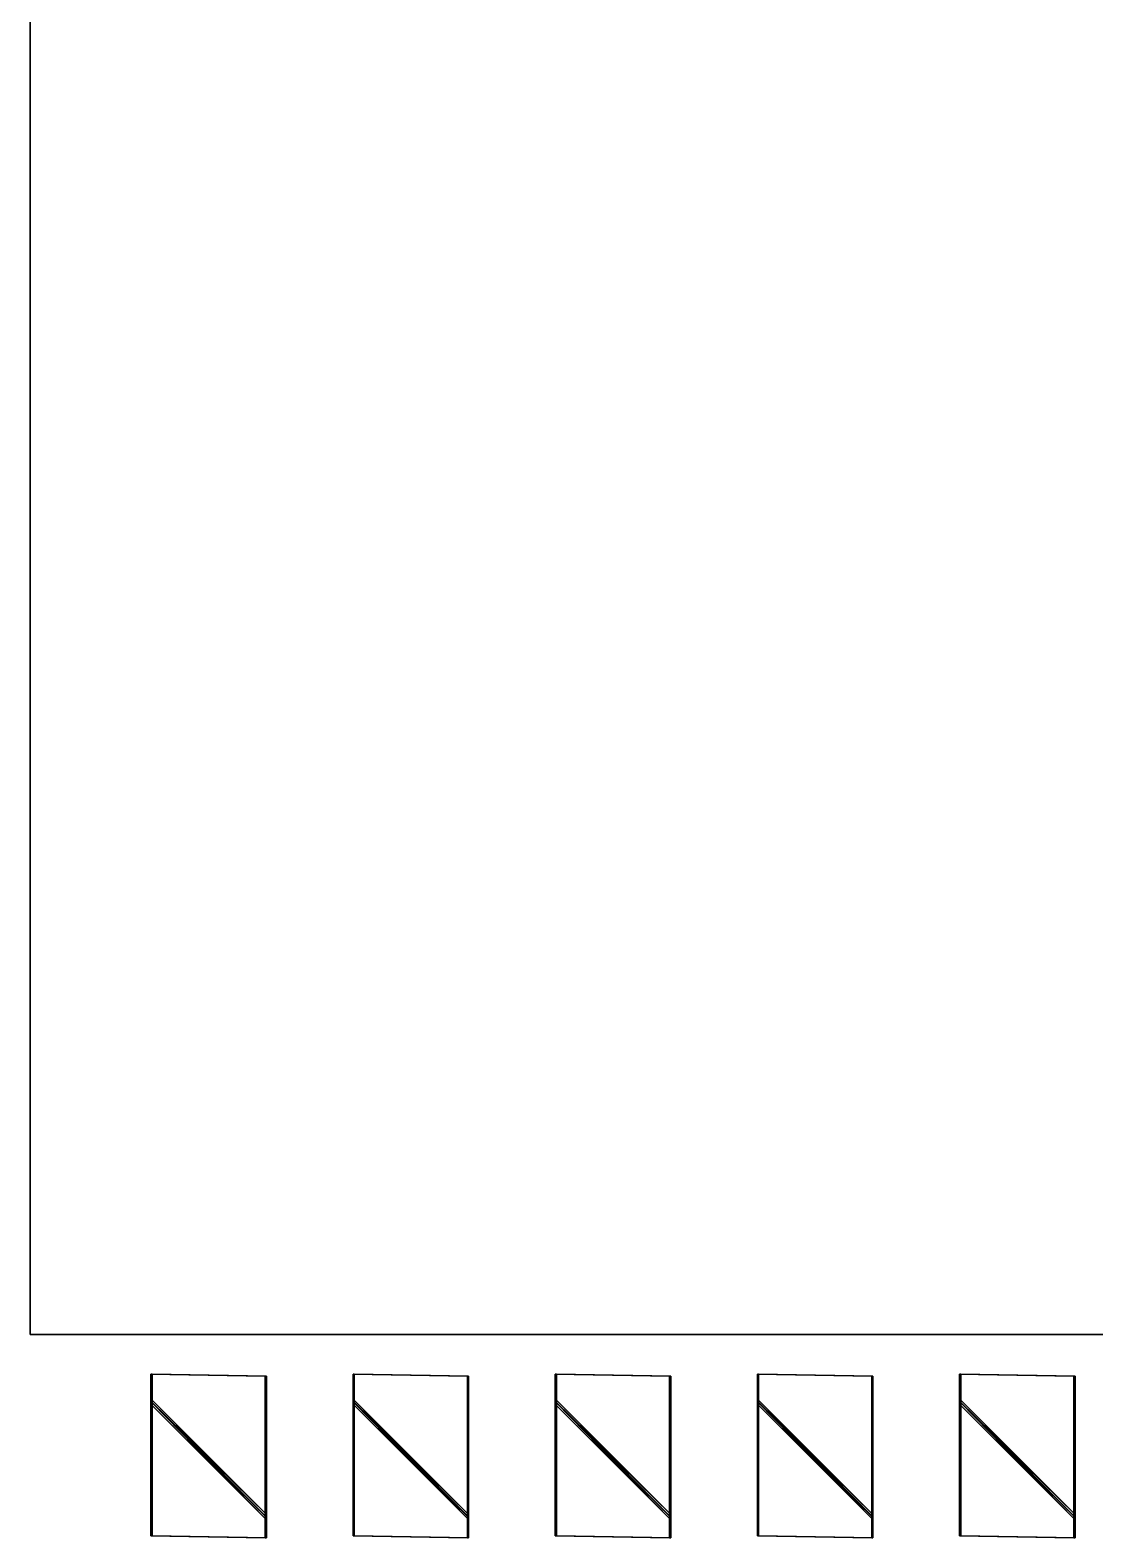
# Model space of a CAD drawing. Header units: metres. Extents: x -16.4 to 2.5, y -1.6 to 7.
# Drawn here: x -2.45 to 0.183, y -0.503 to 3.225 of the extents above; entities that cross this region are included whole.
import ezdxf

# ---------------------------------------------------------------- set-up
doc = ezdxf.new("R2010")
doc.units = ezdxf.units.M

msp = doc.modelspace()

# ---------------------------------------------------------------- linework, layer by layer
at = {"layer": 'Fixed Shading', "color": 9}
for points in [[(-2.14849, -0.09769, -1.38084), (-2.15132, -0.49767, -1.38499), (-2.14849, -0.49762, -1.38782)], [(-2.14849, -0.49762, -1.38782), (-2.15132, -0.49767, -1.38499), (-2.14849, -0.09769, -1.38084)], [(-1.86565, -0.10262, -1.09804), (-2.15132, -0.09774, -1.37801), (-2.14849, -0.09769, -1.38084)], [(-2.14849, -0.09769, -1.38084), (-2.15132, -0.09774, -1.37801), (-1.86565, -0.10262, -1.09804)], [(-2.14849, -0.09769, -0.88084), (-2.15132, -0.49767, -0.88499), (-2.14849, -0.49762, -0.88782)], [(-2.14849, -0.49762, -0.88782), (-2.15132, -0.49767, -0.88499), (-2.14849, -0.09769, -0.88084)], [(-1.86565, -0.10262, -0.59804), (-2.15132, -0.09774, -0.87801), (-2.14849, -0.09769, -0.88084)], [(-2.14849, -0.09769, -0.88084), (-2.15132, -0.09774, -0.87801), (-1.86565, -0.10262, -0.59804)], [(-1.86848, -0.50261, -1.10219), (-2.15132, -0.49767, -1.38499), (-2.15132, -0.09774, -1.37801), (-1.86848, -0.10267, -1.09521)], [(-1.86848, -0.10267, -1.09521), (-2.15132, -0.09774, -1.37801), (-2.15132, -0.49767, -1.38499), (-1.86848, -0.50261, -1.10219)], [(-1.86848, -0.50261, -0.60219), (-2.15132, -0.49767, -0.88499), (-2.15132, -0.09774, -0.87801), (-1.86848, -0.10267, -0.59521)], [(-1.86848, -0.10267, -0.59521), (-2.15132, -0.09774, -0.87801), (-2.15132, -0.49767, -0.88499), (-1.86848, -0.50261, -0.60219)], [(-1.86565, -0.10262, -1.09804), (-2.14849, -0.09769, -1.38084), (-2.14849, -0.49762, -1.38782), (-1.86565, -0.50256, -1.10502)], [(-1.86565, -0.50256, -1.10502), (-2.14849, -0.49762, -1.38782), (-2.14849, -0.09769, -1.38084), (-1.86565, -0.10262, -1.09804)], [(-1.86565, -0.10262, -0.59804), (-2.14849, -0.09769, -0.88084), (-2.14849, -0.49762, -0.88782), (-1.86565, -0.50256, -0.60502)], [(-1.86565, -0.50256, -0.60502), (-2.14849, -0.49762, -0.88782), (-2.14849, -0.09769, -0.88084), (-1.86565, -0.10262, -0.59804)], [(-1.86565, -0.50256, -1.10502), (-1.86848, -0.10267, -1.09521), (-1.86565, -0.10262, -1.09804)], [(-1.86565, -0.10262, -1.09804), (-1.86848, -0.10267, -1.09521), (-1.86565, -0.50256, -1.10502)], [(-1.86565, -0.50256, -0.60502), (-1.86848, -0.10267, -0.59521), (-1.86565, -0.10262, -0.59804)], [(-1.86565, -0.10262, -0.59804), (-1.86848, -0.10267, -0.59521), (-1.86565, -0.50256, -0.60502)], [(-1.64849, -0.09769, -1.38084), (-1.65132, -0.49767, -1.38499), (-1.64849, -0.49762, -1.38782)], [(-1.64849, -0.49762, -1.38782), (-1.65132, -0.49767, -1.38499), (-1.64849, -0.09769, -1.38084)], [(-1.36565, -0.10262, -1.09804), (-1.65132, -0.09774, -1.37801), (-1.64849, -0.09769, -1.38084)], [(-1.64849, -0.09769, -1.38084), (-1.65132, -0.09774, -1.37801), (-1.36565, -0.10262, -1.09804)], [(-1.64849, -0.09769, -0.88084), (-1.65132, -0.49767, -0.88499), (-1.64849, -0.49762, -0.88782)], [(-1.64849, -0.49762, -0.88782), (-1.65132, -0.49767, -0.88499), (-1.64849, -0.09769, -0.88084)], [(-1.36565, -0.10262, -0.59804), (-1.65132, -0.09774, -0.87801), (-1.64849, -0.09769, -0.88084)], [(-1.64849, -0.09769, -0.88084), (-1.65132, -0.09774, -0.87801), (-1.36565, -0.10262, -0.59804)], [(-1.36848, -0.50261, -1.10219), (-1.65132, -0.49767, -1.38499), (-1.65132, -0.09774, -1.37801), (-1.36848, -0.10267, -1.09521)], [(-1.36848, -0.10267, -1.09521), (-1.65132, -0.09774, -1.37801), (-1.65132, -0.49767, -1.38499), (-1.36848, -0.50261, -1.10219)], [(-1.36848, -0.50261, -0.60219), (-1.65132, -0.49767, -0.88499), (-1.65132, -0.09774, -0.87801), (-1.36848, -0.10267, -0.59521)], [(-1.36848, -0.10267, -0.59521), (-1.65132, -0.09774, -0.87801), (-1.65132, -0.49767, -0.88499), (-1.36848, -0.50261, -0.60219)], [(-1.36565, -0.10262, -1.09804), (-1.64849, -0.09769, -1.38084), (-1.64849, -0.49762, -1.38782), (-1.36565, -0.50256, -1.10502)], [(-1.36565, -0.50256, -1.10502), (-1.64849, -0.49762, -1.38782), (-1.64849, -0.09769, -1.38084), (-1.36565, -0.10262, -1.09804)], [(-1.36565, -0.10262, -0.59804), (-1.64849, -0.09769, -0.88084), (-1.64849, -0.49762, -0.88782), (-1.36565, -0.50256, -0.60502)], [(-1.36565, -0.50256, -0.60502), (-1.64849, -0.49762, -0.88782), (-1.64849, -0.09769, -0.88084), (-1.36565, -0.10262, -0.59804)], [(-1.36565, -0.50256, -1.10502), (-1.36848, -0.10267, -1.09521), (-1.36565, -0.10262, -1.09804)], [(-1.36565, -0.10262, -1.09804), (-1.36848, -0.10267, -1.09521), (-1.36565, -0.50256, -1.10502)], [(-1.36565, -0.50256, -0.60502), (-1.36848, -0.10267, -0.59521), (-1.36565, -0.10262, -0.59804)], [(-1.36565, -0.10262, -0.59804), (-1.36848, -0.10267, -0.59521), (-1.36565, -0.50256, -0.60502)], [(-1.14849, -0.09769, -1.38084), (-1.15132, -0.49767, -1.38499), (-1.14849, -0.49762, -1.38782)], [(-1.14849, -0.49762, -1.38782), (-1.15132, -0.49767, -1.38499), (-1.14849, -0.09769, -1.38084)], [(-0.86565, -0.10262, -1.09804), (-1.15132, -0.09774, -1.37801), (-1.14849, -0.09769, -1.38084)], [(-1.14849, -0.09769, -1.38084), (-1.15132, -0.09774, -1.37801), (-0.86565, -0.10262, -1.09804)], [(-1.14849, -0.09769, -0.88084), (-1.15132, -0.49767, -0.88499), (-1.14849, -0.49762, -0.88782)], [(-1.14849, -0.49762, -0.88782), (-1.15132, -0.49767, -0.88499), (-1.14849, -0.09769, -0.88084)], [(-0.86565, -0.10262, -0.59804), (-1.15132, -0.09774, -0.87801), (-1.14849, -0.09769, -0.88084)], [(-1.14849, -0.09769, -0.88084), (-1.15132, -0.09774, -0.87801), (-0.86565, -0.10262, -0.59804)], [(-0.86848, -0.50261, -1.10219), (-1.15132, -0.49767, -1.38499), (-1.15132, -0.09774, -1.37801), (-0.86848, -0.10267, -1.09521)], [(-0.86848, -0.10267, -1.09521), (-1.15132, -0.09774, -1.37801), (-1.15132, -0.49767, -1.38499), (-0.86848, -0.50261, -1.10219)], [(-0.86848, -0.50261, -0.60219), (-1.15132, -0.49767, -0.88499), (-1.15132, -0.09774, -0.87801), (-0.86848, -0.10267, -0.59521)], [(-0.86848, -0.10267, -0.59521), (-1.15132, -0.09774, -0.87801), (-1.15132, -0.49767, -0.88499), (-0.86848, -0.50261, -0.60219)], [(-0.86565, -0.10262, -1.09804), (-1.14849, -0.09769, -1.38084), (-1.14849, -0.49762, -1.38782), (-0.86565, -0.50256, -1.10502)], [(-0.86565, -0.50256, -1.10502), (-1.14849, -0.49762, -1.38782), (-1.14849, -0.09769, -1.38084), (-0.86565, -0.10262, -1.09804)], [(-0.86565, -0.10262, -0.59804), (-1.14849, -0.09769, -0.88084), (-1.14849, -0.49762, -0.88782), (-0.86565, -0.50256, -0.60502)], [(-0.86565, -0.50256, -0.60502), (-1.14849, -0.49762, -0.88782), (-1.14849, -0.09769, -0.88084), (-0.86565, -0.10262, -0.59804)], [(-0.86565, -0.50256, -1.10502), (-0.86848, -0.10267, -1.09521), (-0.86565, -0.10262, -1.09804)], [(-0.86565, -0.10262, -1.09804), (-0.86848, -0.10267, -1.09521), (-0.86565, -0.50256, -1.10502)], [(-0.86565, -0.50256, -0.60502), (-0.86848, -0.10267, -0.59521), (-0.86565, -0.10262, -0.59804)], [(-0.86565, -0.10262, -0.59804), (-0.86848, -0.10267, -0.59521), (-0.86565, -0.50256, -0.60502)], [(-0.64849, -0.09769, -1.38084), (-0.65132, -0.49767, -1.38499), (-0.64849, -0.49762, -1.38782)], [(-0.64849, -0.49762, -1.38782), (-0.65132, -0.49767, -1.38499), (-0.64849, -0.09769, -1.38084)], [(-0.36565, -0.10262, -1.09804), (-0.65132, -0.09774, -1.37801), (-0.64849, -0.09769, -1.38084)], [(-0.64849, -0.09769, -1.38084), (-0.65132, -0.09774, -1.37801), (-0.36565, -0.10262, -1.09804)], [(-0.64849, -0.09769, -0.88084), (-0.65132, -0.49767, -0.88499), (-0.64849, -0.49762, -0.88782)], [(-0.64849, -0.49762, -0.88782), (-0.65132, -0.49767, -0.88499), (-0.64849, -0.09769, -0.88084)], [(-0.36565, -0.10262, -0.59804), (-0.65132, -0.09774, -0.87801), (-0.64849, -0.09769, -0.88084)], [(-0.64849, -0.09769, -0.88084), (-0.65132, -0.09774, -0.87801), (-0.36565, -0.10262, -0.59804)], [(-0.36848, -0.50261, -1.10219), (-0.65132, -0.49767, -1.38499), (-0.65132, -0.09774, -1.37801), (-0.36848, -0.10267, -1.09521)], [(-0.36848, -0.10267, -1.09521), (-0.65132, -0.09774, -1.37801), (-0.65132, -0.49767, -1.38499), (-0.36848, -0.50261, -1.10219)], [(-0.36848, -0.50261, -0.60219), (-0.65132, -0.49767, -0.88499), (-0.65132, -0.09774, -0.87801), (-0.36848, -0.10267, -0.59521)], [(-0.36848, -0.10267, -0.59521), (-0.65132, -0.09774, -0.87801), (-0.65132, -0.49767, -0.88499), (-0.36848, -0.50261, -0.60219)], [(-0.36565, -0.10262, -1.09804), (-0.64849, -0.09769, -1.38084), (-0.64849, -0.49762, -1.38782), (-0.36565, -0.50256, -1.10502)], [(-0.36565, -0.50256, -1.10502), (-0.64849, -0.49762, -1.38782), (-0.64849, -0.09769, -1.38084), (-0.36565, -0.10262, -1.09804)], [(-0.36565, -0.10262, -0.59804), (-0.64849, -0.09769, -0.88084), (-0.64849, -0.49762, -0.88782), (-0.36565, -0.50256, -0.60502)], [(-0.36565, -0.50256, -0.60502), (-0.64849, -0.49762, -0.88782), (-0.64849, -0.09769, -0.88084), (-0.36565, -0.10262, -0.59804)], [(-0.36565, -0.50256, -1.10502), (-0.36848, -0.10267, -1.09521), (-0.36565, -0.10262, -1.09804)], [(-0.36565, -0.10262, -1.09804), (-0.36848, -0.10267, -1.09521), (-0.36565, -0.50256, -1.10502)], [(-0.36565, -0.50256, -0.60502), (-0.36848, -0.10267, -0.59521), (-0.36565, -0.10262, -0.59804)], [(-0.36565, -0.10262, -0.59804), (-0.36848, -0.10267, -0.59521), (-0.36565, -0.50256, -0.60502)], [(-0.14849, -0.09769, -1.38084), (-0.15132, -0.49767, -1.38499), (-0.14849, -0.49762, -1.38782)], [(-0.14849, -0.49762, -1.38782), (-0.15132, -0.49767, -1.38499), (-0.14849, -0.09769, -1.38084)], [(0.13435, -0.10262, -1.09804), (-0.15132, -0.09774, -1.37801), (-0.14849, -0.09769, -1.38084)], [(-0.14849, -0.09769, -1.38084), (-0.15132, -0.09774, -1.37801), (0.13435, -0.10262, -1.09804)], [(-0.14849, -0.09769, -0.88084), (-0.15132, -0.49767, -0.88499), (-0.14849, -0.49762, -0.88782)], [(-0.14849, -0.49762, -0.88782), (-0.15132, -0.49767, -0.88499), (-0.14849, -0.09769, -0.88084)], [(0.13435, -0.10262, -0.59804), (-0.15132, -0.09774, -0.87801), (-0.14849, -0.09769, -0.88084)], [(-0.14849, -0.09769, -0.88084), (-0.15132, -0.09774, -0.87801), (0.13435, -0.10262, -0.59804)], [(0.13152, -0.50261, -1.10219), (-0.15132, -0.49767, -1.38499), (-0.15132, -0.09774, -1.37801), (0.13152, -0.10267, -1.09521)], [(0.13152, -0.10267, -1.09521), (-0.15132, -0.09774, -1.37801), (-0.15132, -0.49767, -1.38499), (0.13152, -0.50261, -1.10219)], [(0.13152, -0.50261, -0.60219), (-0.15132, -0.49767, -0.88499), (-0.15132, -0.09774, -0.87801), (0.13152, -0.10267, -0.59521)], [(0.13152, -0.10267, -0.59521), (-0.15132, -0.09774, -0.87801), (-0.15132, -0.49767, -0.88499), (0.13152, -0.50261, -0.60219)], [(0.13435, -0.10262, -1.09804), (-0.14849, -0.09769, -1.38084), (-0.14849, -0.49762, -1.38782), (0.13435, -0.50256, -1.10502)], [(0.13435, -0.50256, -1.10502), (-0.14849, -0.49762, -1.38782), (-0.14849, -0.09769, -1.38084), (0.13435, -0.10262, -1.09804)], [(0.13435, -0.10262, -0.59804), (-0.14849, -0.09769, -0.88084), (-0.14849, -0.49762, -0.88782), (0.13435, -0.50256, -0.60502)], [(0.13435, -0.50256, -0.60502), (-0.14849, -0.49762, -0.88782), (-0.14849, -0.09769, -0.88084), (0.13435, -0.10262, -0.59804)], [(0.13435, -0.50256, -1.10502), (0.13152, -0.10267, -1.09521), (0.13435, -0.10262, -1.09804)], [(0.13435, -0.10262, -1.09804), (0.13152, -0.10267, -1.09521), (0.13435, -0.50256, -1.10502)], [(0.13435, -0.50256, -0.60502), (0.13152, -0.10267, -0.59521), (0.13435, -0.10262, -0.59804)], [(0.13435, -0.10262, -0.59804), (0.13152, -0.10267, -0.59521), (0.13435, -0.50256, -0.60502)], [(-2.14849, -0.16218, -0.05238), (-2.15132, -0.17199, -0.45226), (-2.14849, -0.16916, -0.45231)], [(-2.14849, -0.16916, -0.45231), (-2.15132, -0.17199, -0.45226), (-2.14849, -0.16218, -0.05238)], [(-1.86565, -0.44498, -0.04744), (-2.15132, -0.16501, -0.05233), (-2.14849, -0.16218, -0.05238)], [(-2.14849, -0.16218, -0.05238), (-2.15132, -0.16501, -0.05233), (-1.86565, -0.44498, -0.04744)], [(-2.14849, -0.16218, 0.44762), (-2.15132, -0.17199, 0.04774), (-2.14849, -0.16916, 0.04769)], [(-2.14849, -0.16916, 0.04769), (-2.15132, -0.17199, 0.04774), (-2.14849, -0.16218, 0.44762)], [(-1.86565, -0.44498, 0.45256), (-2.15132, -0.16501, 0.44767), (-2.14849, -0.16218, 0.44762)], [(-2.14849, -0.16218, 0.44762), (-2.15132, -0.16501, 0.44767), (-1.86565, -0.44498, 0.45256)], [(-2.14849, -0.16218, 0.94762), (-2.15132, -0.17199, 0.54774), (-2.14849, -0.16916, 0.54769)], [(-2.14849, -0.16916, 0.54769), (-2.15132, -0.17199, 0.54774), (-2.14849, -0.16218, 0.94762)], [(-1.86565, -0.44498, 0.95256), (-2.15132, -0.16501, 0.94767), (-2.14849, -0.16218, 0.94762)], [(-2.14849, -0.16218, 0.94762), (-2.15132, -0.16501, 0.94767), (-1.86565, -0.44498, 0.95256)], [(-2.14849, -0.16218, 1.44762), (-2.15132, -0.17199, 1.04774), (-2.14849, -0.16916, 1.04769)], [(-2.14849, -0.16916, 1.04769), (-2.15132, -0.17199, 1.04774), (-2.14849, -0.16218, 1.44762)], [(-1.86565, -0.44498, 1.45256), (-2.15132, -0.16501, 1.44767), (-2.14849, -0.16218, 1.44762)], [(-2.14849, -0.16218, 1.44762), (-2.15132, -0.16501, 1.44767), (-1.86565, -0.44498, 1.45256)], [(-1.86848, -0.45479, -0.44733), (-2.15132, -0.17199, -0.45226), (-2.15132, -0.16501, -0.05233), (-1.86848, -0.44781, -0.04739)], [(-1.86848, -0.44781, -0.04739), (-2.15132, -0.16501, -0.05233), (-2.15132, -0.17199, -0.45226), (-1.86848, -0.45479, -0.44733)], [(-1.86848, -0.45479, 0.05267), (-2.15132, -0.17199, 0.04774), (-2.15132, -0.16501, 0.44767), (-1.86848, -0.44781, 0.45261)], [(-1.86848, -0.44781, 0.45261), (-2.15132, -0.16501, 0.44767), (-2.15132, -0.17199, 0.04774), (-1.86848, -0.45479, 0.05267)], [(-1.86848, -0.45479, 0.55267), (-2.15132, -0.17199, 0.54774), (-2.15132, -0.16501, 0.94767), (-1.86848, -0.44781, 0.95261)], [(-1.86848, -0.44781, 0.95261), (-2.15132, -0.16501, 0.94767), (-2.15132, -0.17199, 0.54774), (-1.86848, -0.45479, 0.55267)], [(-1.86848, -0.45479, 1.05267), (-2.15132, -0.17199, 1.04774), (-2.15132, -0.16501, 1.44767), (-1.86848, -0.44781, 1.45261)], [(-1.86848, -0.44781, 1.45261), (-2.15132, -0.16501, 1.44767), (-2.15132, -0.17199, 1.04774), (-1.86848, -0.45479, 1.05267)], [(-1.86565, -0.44498, -0.04744), (-2.14849, -0.16218, -0.05238), (-2.14849, -0.16916, -0.45231), (-1.86565, -0.45196, -0.44738)], [(-1.86565, -0.45196, -0.44738), (-2.14849, -0.16916, -0.45231), (-2.14849, -0.16218, -0.05238), (-1.86565, -0.44498, -0.04744)], [(-1.86565, -0.44498, 0.45256), (-2.14849, -0.16218, 0.44762), (-2.14849, -0.16916, 0.04769), (-1.86565, -0.45196, 0.05262)], [(-1.86565, -0.45196, 0.05262), (-2.14849, -0.16916, 0.04769), (-2.14849, -0.16218, 0.44762), (-1.86565, -0.44498, 0.45256)], [(-1.86565, -0.44498, 0.95256), (-2.14849, -0.16218, 0.94762), (-2.14849, -0.16916, 0.54769), (-1.86565, -0.45196, 0.55262)], [(-1.86565, -0.45196, 0.55262), (-2.14849, -0.16916, 0.54769), (-2.14849, -0.16218, 0.94762), (-1.86565, -0.44498, 0.95256)], [(-1.86565, -0.44498, 1.45256), (-2.14849, -0.16218, 1.44762), (-2.14849, -0.16916, 1.04769), (-1.86565, -0.45196, 1.05262)], [(-1.86565, -0.45196, 1.05262), (-2.14849, -0.16916, 1.04769), (-2.14849, -0.16218, 1.44762), (-1.86565, -0.44498, 1.45256)], [(-2.14849, -0.16916, -0.45231), (-1.86848, -0.45479, -0.44733), (-1.86565, -0.45196, -0.44738)], [(-1.86565, -0.45196, -0.44738), (-1.86848, -0.45479, -0.44733), (-2.14849, -0.16916, -0.45231)], [(-2.14849, -0.16916, 0.04769), (-1.86848, -0.45479, 0.05267), (-1.86565, -0.45196, 0.05262)], [(-1.86565, -0.45196, 0.05262), (-1.86848, -0.45479, 0.05267), (-2.14849, -0.16916, 0.04769)], [(-2.14849, -0.16916, 0.54769), (-1.86848, -0.45479, 0.55267), (-1.86565, -0.45196, 0.55262)], [(-1.86565, -0.45196, 0.55262), (-1.86848, -0.45479, 0.55267), (-2.14849, -0.16916, 0.54769)], [(-2.14849, -0.16916, 1.04769), (-1.86848, -0.45479, 1.05267), (-1.86565, -0.45196, 1.05262)], [(-1.86565, -0.45196, 1.05262), (-1.86848, -0.45479, 1.05267), (-2.14849, -0.16916, 1.04769)], [(-1.64849, -0.16218, -0.05238), (-1.65132, -0.17199, -0.45226), (-1.64849, -0.16916, -0.45231)], [(-1.64849, -0.16916, -0.45231), (-1.65132, -0.17199, -0.45226), (-1.64849, -0.16218, -0.05238)], [(-1.36565, -0.44498, -0.04744), (-1.65132, -0.16501, -0.05233), (-1.64849, -0.16218, -0.05238)], [(-1.64849, -0.16218, -0.05238), (-1.65132, -0.16501, -0.05233), (-1.36565, -0.44498, -0.04744)], [(-1.64849, -0.16218, 0.44762), (-1.65132, -0.17199, 0.04774), (-1.64849, -0.16916, 0.04769)], [(-1.64849, -0.16916, 0.04769), (-1.65132, -0.17199, 0.04774), (-1.64849, -0.16218, 0.44762)], [(-1.36565, -0.44498, 0.45256), (-1.65132, -0.16501, 0.44767), (-1.64849, -0.16218, 0.44762)], [(-1.64849, -0.16218, 0.44762), (-1.65132, -0.16501, 0.44767), (-1.36565, -0.44498, 0.45256)], [(-1.64849, -0.16218, 0.94762), (-1.65132, -0.17199, 0.54774), (-1.64849, -0.16916, 0.54769)], [(-1.64849, -0.16916, 0.54769), (-1.65132, -0.17199, 0.54774), (-1.64849, -0.16218, 0.94762)], [(-1.36565, -0.44498, 0.95256), (-1.65132, -0.16501, 0.94767), (-1.64849, -0.16218, 0.94762)], [(-1.64849, -0.16218, 0.94762), (-1.65132, -0.16501, 0.94767), (-1.36565, -0.44498, 0.95256)], [(-1.64849, -0.16218, 1.44762), (-1.65132, -0.17199, 1.04774), (-1.64849, -0.16916, 1.04769)], [(-1.64849, -0.16916, 1.04769), (-1.65132, -0.17199, 1.04774), (-1.64849, -0.16218, 1.44762)], [(-1.36565, -0.44498, 1.45256), (-1.65132, -0.16501, 1.44767), (-1.64849, -0.16218, 1.44762)], [(-1.64849, -0.16218, 1.44762), (-1.65132, -0.16501, 1.44767), (-1.36565, -0.44498, 1.45256)], [(-1.36848, -0.45479, -0.44733), (-1.65132, -0.17199, -0.45226), (-1.65132, -0.16501, -0.05233), (-1.36848, -0.44781, -0.04739)], [(-1.36848, -0.44781, -0.04739), (-1.65132, -0.16501, -0.05233), (-1.65132, -0.17199, -0.45226), (-1.36848, -0.45479, -0.44733)], [(-1.36848, -0.45479, 0.05267), (-1.65132, -0.17199, 0.04774), (-1.65132, -0.16501, 0.44767), (-1.36848, -0.44781, 0.45261)], [(-1.36848, -0.44781, 0.45261), (-1.65132, -0.16501, 0.44767), (-1.65132, -0.17199, 0.04774), (-1.36848, -0.45479, 0.05267)], [(-1.36848, -0.45479, 0.55267), (-1.65132, -0.17199, 0.54774), (-1.65132, -0.16501, 0.94767), (-1.36848, -0.44781, 0.95261)], [(-1.36848, -0.44781, 0.95261), (-1.65132, -0.16501, 0.94767), (-1.65132, -0.17199, 0.54774), (-1.36848, -0.45479, 0.55267)], [(-1.36848, -0.45479, 1.05267), (-1.65132, -0.17199, 1.04774), (-1.65132, -0.16501, 1.44767), (-1.36848, -0.44781, 1.45261)], [(-1.36848, -0.44781, 1.45261), (-1.65132, -0.16501, 1.44767), (-1.65132, -0.17199, 1.04774), (-1.36848, -0.45479, 1.05267)], [(-1.36565, -0.44498, -0.04744), (-1.64849, -0.16218, -0.05238), (-1.64849, -0.16916, -0.45231), (-1.36565, -0.45196, -0.44738)], [(-1.36565, -0.45196, -0.44738), (-1.64849, -0.16916, -0.45231), (-1.64849, -0.16218, -0.05238), (-1.36565, -0.44498, -0.04744)], [(-1.36565, -0.44498, 0.45256), (-1.64849, -0.16218, 0.44762), (-1.64849, -0.16916, 0.04769), (-1.36565, -0.45196, 0.05262)], [(-1.36565, -0.45196, 0.05262), (-1.64849, -0.16916, 0.04769), (-1.64849, -0.16218, 0.44762), (-1.36565, -0.44498, 0.45256)], [(-1.36565, -0.44498, 0.95256), (-1.64849, -0.16218, 0.94762), (-1.64849, -0.16916, 0.54769), (-1.36565, -0.45196, 0.55262)], [(-1.36565, -0.45196, 0.55262), (-1.64849, -0.16916, 0.54769), (-1.64849, -0.16218, 0.94762), (-1.36565, -0.44498, 0.95256)], [(-1.36565, -0.44498, 1.45256), (-1.64849, -0.16218, 1.44762), (-1.64849, -0.16916, 1.04769), (-1.36565, -0.45196, 1.05262)], [(-1.36565, -0.45196, 1.05262), (-1.64849, -0.16916, 1.04769), (-1.64849, -0.16218, 1.44762), (-1.36565, -0.44498, 1.45256)], [(-1.64849, -0.16916, -0.45231), (-1.36848, -0.45479, -0.44733), (-1.36565, -0.45196, -0.44738)], [(-1.36565, -0.45196, -0.44738), (-1.36848, -0.45479, -0.44733), (-1.64849, -0.16916, -0.45231)], [(-1.64849, -0.16916, 0.04769), (-1.36848, -0.45479, 0.05267), (-1.36565, -0.45196, 0.05262)], [(-1.36565, -0.45196, 0.05262), (-1.36848, -0.45479, 0.05267), (-1.64849, -0.16916, 0.04769)], [(-1.64849, -0.16916, 0.54769), (-1.36848, -0.45479, 0.55267), (-1.36565, -0.45196, 0.55262)], [(-1.36565, -0.45196, 0.55262), (-1.36848, -0.45479, 0.55267), (-1.64849, -0.16916, 0.54769)], [(-1.64849, -0.16916, 1.04769), (-1.36848, -0.45479, 1.05267), (-1.36565, -0.45196, 1.05262)], [(-1.36565, -0.45196, 1.05262), (-1.36848, -0.45479, 1.05267), (-1.64849, -0.16916, 1.04769)], [(-1.14849, -0.16218, -0.05238), (-1.15132, -0.17199, -0.45226), (-1.14849, -0.16916, -0.45231)], [(-1.14849, -0.16916, -0.45231), (-1.15132, -0.17199, -0.45226), (-1.14849, -0.16218, -0.05238)], [(-0.86565, -0.44498, -0.04744), (-1.15132, -0.16501, -0.05233), (-1.14849, -0.16218, -0.05238)], [(-1.14849, -0.16218, -0.05238), (-1.15132, -0.16501, -0.05233), (-0.86565, -0.44498, -0.04744)], [(-1.14849, -0.16218, 0.44762), (-1.15132, -0.17199, 0.04774), (-1.14849, -0.16916, 0.04769)], [(-1.14849, -0.16916, 0.04769), (-1.15132, -0.17199, 0.04774), (-1.14849, -0.16218, 0.44762)], [(-0.86565, -0.44498, 0.45256), (-1.15132, -0.16501, 0.44767), (-1.14849, -0.16218, 0.44762)], [(-1.14849, -0.16218, 0.44762), (-1.15132, -0.16501, 0.44767), (-0.86565, -0.44498, 0.45256)], [(-1.14849, -0.16218, 0.94762), (-1.15132, -0.17199, 0.54774), (-1.14849, -0.16916, 0.54769)], [(-1.14849, -0.16916, 0.54769), (-1.15132, -0.17199, 0.54774), (-1.14849, -0.16218, 0.94762)], [(-0.86565, -0.44498, 0.95256), (-1.15132, -0.16501, 0.94767), (-1.14849, -0.16218, 0.94762)], [(-1.14849, -0.16218, 0.94762), (-1.15132, -0.16501, 0.94767), (-0.86565, -0.44498, 0.95256)], [(-1.14849, -0.16218, 1.44762), (-1.15132, -0.17199, 1.04774), (-1.14849, -0.16916, 1.04769)], [(-1.14849, -0.16916, 1.04769), (-1.15132, -0.17199, 1.04774), (-1.14849, -0.16218, 1.44762)], [(-0.86565, -0.44498, 1.45256), (-1.15132, -0.16501, 1.44767), (-1.14849, -0.16218, 1.44762)], [(-1.14849, -0.16218, 1.44762), (-1.15132, -0.16501, 1.44767), (-0.86565, -0.44498, 1.45256)], [(-0.86848, -0.45479, -0.44733), (-1.15132, -0.17199, -0.45226), (-1.15132, -0.16501, -0.05233), (-0.86848, -0.44781, -0.04739)], [(-0.86848, -0.44781, -0.04739), (-1.15132, -0.16501, -0.05233), (-1.15132, -0.17199, -0.45226), (-0.86848, -0.45479, -0.44733)], [(-0.86848, -0.45479, 0.05267), (-1.15132, -0.17199, 0.04774), (-1.15132, -0.16501, 0.44767), (-0.86848, -0.44781, 0.45261)], [(-0.86848, -0.44781, 0.45261), (-1.15132, -0.16501, 0.44767), (-1.15132, -0.17199, 0.04774), (-0.86848, -0.45479, 0.05267)], [(-0.86848, -0.45479, 0.55267), (-1.15132, -0.17199, 0.54774), (-1.15132, -0.16501, 0.94767), (-0.86848, -0.44781, 0.95261)], [(-0.86848, -0.44781, 0.95261), (-1.15132, -0.16501, 0.94767), (-1.15132, -0.17199, 0.54774), (-0.86848, -0.45479, 0.55267)], [(-0.86848, -0.45479, 1.05267), (-1.15132, -0.17199, 1.04774), (-1.15132, -0.16501, 1.44767), (-0.86848, -0.44781, 1.45261)], [(-0.86848, -0.44781, 1.45261), (-1.15132, -0.16501, 1.44767), (-1.15132, -0.17199, 1.04774), (-0.86848, -0.45479, 1.05267)], [(-0.86565, -0.44498, -0.04744), (-1.14849, -0.16218, -0.05238), (-1.14849, -0.16916, -0.45231), (-0.86565, -0.45196, -0.44738)], [(-0.86565, -0.45196, -0.44738), (-1.14849, -0.16916, -0.45231), (-1.14849, -0.16218, -0.05238), (-0.86565, -0.44498, -0.04744)], [(-0.86565, -0.44498, 0.45256), (-1.14849, -0.16218, 0.44762), (-1.14849, -0.16916, 0.04769), (-0.86565, -0.45196, 0.05262)], [(-0.86565, -0.45196, 0.05262), (-1.14849, -0.16916, 0.04769), (-1.14849, -0.16218, 0.44762), (-0.86565, -0.44498, 0.45256)], [(-0.86565, -0.44498, 0.95256), (-1.14849, -0.16218, 0.94762), (-1.14849, -0.16916, 0.54769), (-0.86565, -0.45196, 0.55262)], [(-0.86565, -0.45196, 0.55262), (-1.14849, -0.16916, 0.54769), (-1.14849, -0.16218, 0.94762), (-0.86565, -0.44498, 0.95256)], [(-0.86565, -0.44498, 1.45256), (-1.14849, -0.16218, 1.44762), (-1.14849, -0.16916, 1.04769), (-0.86565, -0.45196, 1.05262)], [(-0.86565, -0.45196, 1.05262), (-1.14849, -0.16916, 1.04769), (-1.14849, -0.16218, 1.44762), (-0.86565, -0.44498, 1.45256)], [(-1.14849, -0.16916, -0.45231), (-0.86848, -0.45479, -0.44733), (-0.86565, -0.45196, -0.44738)], [(-0.86565, -0.45196, -0.44738), (-0.86848, -0.45479, -0.44733), (-1.14849, -0.16916, -0.45231)], [(-1.14849, -0.16916, 0.04769), (-0.86848, -0.45479, 0.05267), (-0.86565, -0.45196, 0.05262)], [(-0.86565, -0.45196, 0.05262), (-0.86848, -0.45479, 0.05267), (-1.14849, -0.16916, 0.04769)], [(-1.14849, -0.16916, 0.54769), (-0.86848, -0.45479, 0.55267), (-0.86565, -0.45196, 0.55262)], [(-0.86565, -0.45196, 0.55262), (-0.86848, -0.45479, 0.55267), (-1.14849, -0.16916, 0.54769)], [(-1.14849, -0.16916, 1.04769), (-0.86848, -0.45479, 1.05267), (-0.86565, -0.45196, 1.05262)], [(-0.86565, -0.45196, 1.05262), (-0.86848, -0.45479, 1.05267), (-1.14849, -0.16916, 1.04769)], [(-0.64849, -0.16218, -0.05238), (-0.65132, -0.17199, -0.45226), (-0.64849, -0.16916, -0.45231)], [(-0.64849, -0.16916, -0.45231), (-0.65132, -0.17199, -0.45226), (-0.64849, -0.16218, -0.05238)], [(-0.36565, -0.44498, -0.04744), (-0.65132, -0.16501, -0.05233), (-0.64849, -0.16218, -0.05238)], [(-0.64849, -0.16218, -0.05238), (-0.65132, -0.16501, -0.05233), (-0.36565, -0.44498, -0.04744)], [(-0.64849, -0.16218, 0.44762), (-0.65132, -0.17199, 0.04774), (-0.64849, -0.16916, 0.04769)], [(-0.64849, -0.16916, 0.04769), (-0.65132, -0.17199, 0.04774), (-0.64849, -0.16218, 0.44762)], [(-0.36565, -0.44498, 0.45256), (-0.65132, -0.16501, 0.44767), (-0.64849, -0.16218, 0.44762)], [(-0.64849, -0.16218, 0.44762), (-0.65132, -0.16501, 0.44767), (-0.36565, -0.44498, 0.45256)], [(-0.64849, -0.16218, 0.94762), (-0.65132, -0.17199, 0.54774), (-0.64849, -0.16916, 0.54769)], [(-0.64849, -0.16916, 0.54769), (-0.65132, -0.17199, 0.54774), (-0.64849, -0.16218, 0.94762)], [(-0.36565, -0.44498, 0.95256), (-0.65132, -0.16501, 0.94767), (-0.64849, -0.16218, 0.94762)], [(-0.64849, -0.16218, 0.94762), (-0.65132, -0.16501, 0.94767), (-0.36565, -0.44498, 0.95256)], [(-0.64849, -0.16218, 1.44762), (-0.65132, -0.17199, 1.04774), (-0.64849, -0.16916, 1.04769)], [(-0.64849, -0.16916, 1.04769), (-0.65132, -0.17199, 1.04774), (-0.64849, -0.16218, 1.44762)], [(-0.36565, -0.44498, 1.45256), (-0.65132, -0.16501, 1.44767), (-0.64849, -0.16218, 1.44762)], [(-0.64849, -0.16218, 1.44762), (-0.65132, -0.16501, 1.44767), (-0.36565, -0.44498, 1.45256)], [(-0.36848, -0.45479, -0.44733), (-0.65132, -0.17199, -0.45226), (-0.65132, -0.16501, -0.05233), (-0.36848, -0.44781, -0.04739)], [(-0.36848, -0.44781, -0.04739), (-0.65132, -0.16501, -0.05233), (-0.65132, -0.17199, -0.45226), (-0.36848, -0.45479, -0.44733)], [(-0.36848, -0.45479, 0.05267), (-0.65132, -0.17199, 0.04774), (-0.65132, -0.16501, 0.44767), (-0.36848, -0.44781, 0.45261)], [(-0.36848, -0.44781, 0.45261), (-0.65132, -0.16501, 0.44767), (-0.65132, -0.17199, 0.04774), (-0.36848, -0.45479, 0.05267)], [(-0.36848, -0.45479, 0.55267), (-0.65132, -0.17199, 0.54774), (-0.65132, -0.16501, 0.94767), (-0.36848, -0.44781, 0.95261)], [(-0.36848, -0.44781, 0.95261), (-0.65132, -0.16501, 0.94767), (-0.65132, -0.17199, 0.54774), (-0.36848, -0.45479, 0.55267)], [(-0.36848, -0.45479, 1.05267), (-0.65132, -0.17199, 1.04774), (-0.65132, -0.16501, 1.44767), (-0.36848, -0.44781, 1.45261)], [(-0.36848, -0.44781, 1.45261), (-0.65132, -0.16501, 1.44767), (-0.65132, -0.17199, 1.04774), (-0.36848, -0.45479, 1.05267)], [(-0.36565, -0.44498, -0.04744), (-0.64849, -0.16218, -0.05238), (-0.64849, -0.16916, -0.45231), (-0.36565, -0.45196, -0.44738)], [(-0.36565, -0.45196, -0.44738), (-0.64849, -0.16916, -0.45231), (-0.64849, -0.16218, -0.05238), (-0.36565, -0.44498, -0.04744)], [(-0.36565, -0.44498, 0.45256), (-0.64849, -0.16218, 0.44762), (-0.64849, -0.16916, 0.04769), (-0.36565, -0.45196, 0.05262)], [(-0.36565, -0.45196, 0.05262), (-0.64849, -0.16916, 0.04769), (-0.64849, -0.16218, 0.44762), (-0.36565, -0.44498, 0.45256)], [(-0.36565, -0.44498, 0.95256), (-0.64849, -0.16218, 0.94762), (-0.64849, -0.16916, 0.54769), (-0.36565, -0.45196, 0.55262)], [(-0.36565, -0.45196, 0.55262), (-0.64849, -0.16916, 0.54769), (-0.64849, -0.16218, 0.94762), (-0.36565, -0.44498, 0.95256)], [(-0.36565, -0.44498, 1.45256), (-0.64849, -0.16218, 1.44762), (-0.64849, -0.16916, 1.04769), (-0.36565, -0.45196, 1.05262)], [(-0.36565, -0.45196, 1.05262), (-0.64849, -0.16916, 1.04769), (-0.64849, -0.16218, 1.44762), (-0.36565, -0.44498, 1.45256)], [(-0.64849, -0.16916, -0.45231), (-0.36848, -0.45479, -0.44733), (-0.36565, -0.45196, -0.44738)], [(-0.36565, -0.45196, -0.44738), (-0.36848, -0.45479, -0.44733), (-0.64849, -0.16916, -0.45231)], [(-0.64849, -0.16916, 0.04769), (-0.36848, -0.45479, 0.05267), (-0.36565, -0.45196, 0.05262)], [(-0.36565, -0.45196, 0.05262), (-0.36848, -0.45479, 0.05267), (-0.64849, -0.16916, 0.04769)], [(-0.64849, -0.16916, 0.54769), (-0.36848, -0.45479, 0.55267), (-0.36565, -0.45196, 0.55262)], [(-0.36565, -0.45196, 0.55262), (-0.36848, -0.45479, 0.55267), (-0.64849, -0.16916, 0.54769)], [(-0.64849, -0.16916, 1.04769), (-0.36848, -0.45479, 1.05267), (-0.36565, -0.45196, 1.05262)], [(-0.36565, -0.45196, 1.05262), (-0.36848, -0.45479, 1.05267), (-0.64849, -0.16916, 1.04769)], [(-0.14849, -0.16218, -0.05238), (-0.15132, -0.17199, -0.45226), (-0.14849, -0.16916, -0.45231)], [(-0.14849, -0.16916, -0.45231), (-0.15132, -0.17199, -0.45226), (-0.14849, -0.16218, -0.05238)], [(0.13435, -0.44498, -0.04744), (-0.15132, -0.16501, -0.05233), (-0.14849, -0.16218, -0.05238)], [(-0.14849, -0.16218, -0.05238), (-0.15132, -0.16501, -0.05233), (0.13435, -0.44498, -0.04744)], [(-0.14849, -0.16218, 0.44762), (-0.15132, -0.17199, 0.04774), (-0.14849, -0.16916, 0.04769)], [(-0.14849, -0.16916, 0.04769), (-0.15132, -0.17199, 0.04774), (-0.14849, -0.16218, 0.44762)], [(0.13435, -0.44498, 0.45256), (-0.15132, -0.16501, 0.44767), (-0.14849, -0.16218, 0.44762)], [(-0.14849, -0.16218, 0.44762), (-0.15132, -0.16501, 0.44767), (0.13435, -0.44498, 0.45256)], [(-0.14849, -0.16218, 0.94762), (-0.15132, -0.17199, 0.54774), (-0.14849, -0.16916, 0.54769)], [(-0.14849, -0.16916, 0.54769), (-0.15132, -0.17199, 0.54774), (-0.14849, -0.16218, 0.94762)], [(0.13435, -0.44498, 0.95256), (-0.15132, -0.16501, 0.94767), (-0.14849, -0.16218, 0.94762)], [(-0.14849, -0.16218, 0.94762), (-0.15132, -0.16501, 0.94767), (0.13435, -0.44498, 0.95256)], [(-0.14849, -0.16218, 1.44762), (-0.15132, -0.17199, 1.04774), (-0.14849, -0.16916, 1.04769)], [(-0.14849, -0.16916, 1.04769), (-0.15132, -0.17199, 1.04774), (-0.14849, -0.16218, 1.44762)], [(0.13435, -0.44498, 1.45256), (-0.15132, -0.16501, 1.44767), (-0.14849, -0.16218, 1.44762)], [(-0.14849, -0.16218, 1.44762), (-0.15132, -0.16501, 1.44767), (0.13435, -0.44498, 1.45256)], [(0.13152, -0.45479, -0.44733), (-0.15132, -0.17199, -0.45226), (-0.15132, -0.16501, -0.05233), (0.13152, -0.44781, -0.04739)], [(0.13152, -0.44781, -0.04739), (-0.15132, -0.16501, -0.05233), (-0.15132, -0.17199, -0.45226), (0.13152, -0.45479, -0.44733)], [(0.13152, -0.45479, 0.05267), (-0.15132, -0.17199, 0.04774), (-0.15132, -0.16501, 0.44767), (0.13152, -0.44781, 0.45261)], [(0.13152, -0.44781, 0.45261), (-0.15132, -0.16501, 0.44767), (-0.15132, -0.17199, 0.04774), (0.13152, -0.45479, 0.05267)], [(0.13152, -0.45479, 0.55267), (-0.15132, -0.17199, 0.54774), (-0.15132, -0.16501, 0.94767), (0.13152, -0.44781, 0.95261)], [(0.13152, -0.44781, 0.95261), (-0.15132, -0.16501, 0.94767), (-0.15132, -0.17199, 0.54774), (0.13152, -0.45479, 0.55267)], [(0.13152, -0.45479, 1.05267), (-0.15132, -0.17199, 1.04774), (-0.15132, -0.16501, 1.44767), (0.13152, -0.44781, 1.45261)], [(0.13152, -0.44781, 1.45261), (-0.15132, -0.16501, 1.44767), (-0.15132, -0.17199, 1.04774), (0.13152, -0.45479, 1.05267)], [(0.13435, -0.44498, -0.04744), (-0.14849, -0.16218, -0.05238), (-0.14849, -0.16916, -0.45231), (0.13435, -0.45196, -0.44738)], [(0.13435, -0.45196, -0.44738), (-0.14849, -0.16916, -0.45231), (-0.14849, -0.16218, -0.05238), (0.13435, -0.44498, -0.04744)], [(0.13435, -0.44498, 0.45256), (-0.14849, -0.16218, 0.44762), (-0.14849, -0.16916, 0.04769), (0.13435, -0.45196, 0.05262)], [(0.13435, -0.45196, 0.05262), (-0.14849, -0.16916, 0.04769), (-0.14849, -0.16218, 0.44762), (0.13435, -0.44498, 0.45256)], [(0.13435, -0.44498, 0.95256), (-0.14849, -0.16218, 0.94762), (-0.14849, -0.16916, 0.54769), (0.13435, -0.45196, 0.55262)], [(0.13435, -0.45196, 0.55262), (-0.14849, -0.16916, 0.54769), (-0.14849, -0.16218, 0.94762), (0.13435, -0.44498, 0.95256)], [(0.13435, -0.44498, 1.45256), (-0.14849, -0.16218, 1.44762), (-0.14849, -0.16916, 1.04769), (0.13435, -0.45196, 1.05262)], [(0.13435, -0.45196, 1.05262), (-0.14849, -0.16916, 1.04769), (-0.14849, -0.16218, 1.44762), (0.13435, -0.44498, 1.45256)], [(-0.14849, -0.16916, -0.45231), (0.13152, -0.45479, -0.44733), (0.13435, -0.45196, -0.44738)], [(0.13435, -0.45196, -0.44738), (0.13152, -0.45479, -0.44733), (-0.14849, -0.16916, -0.45231)], [(-0.14849, -0.16916, 0.04769), (0.13152, -0.45479, 0.05267), (0.13435, -0.45196, 0.05262)], [(0.13435, -0.45196, 0.05262), (0.13152, -0.45479, 0.05267), (-0.14849, -0.16916, 0.04769)], [(-0.14849, -0.16916, 0.54769), (0.13152, -0.45479, 0.55267), (0.13435, -0.45196, 0.55262)], [(0.13435, -0.45196, 0.55262), (0.13152, -0.45479, 0.55267), (-0.14849, -0.16916, 0.54769)], [(-0.14849, -0.16916, 1.04769), (0.13152, -0.45479, 1.05267), (0.13435, -0.45196, 1.05262)], [(0.13435, -0.45196, 1.05262), (0.13152, -0.45479, 1.05267), (-0.14849, -0.16916, 1.04769)], [(-1.86565, -0.45196, -0.44738), (-1.86848, -0.44781, -0.04739), (-1.86565, -0.44498, -0.04744)], [(-1.86565, -0.44498, -0.04744), (-1.86848, -0.44781, -0.04739), (-1.86565, -0.45196, -0.44738)], [(-1.86565, -0.45196, 0.05262), (-1.86848, -0.44781, 0.45261), (-1.86565, -0.44498, 0.45256)], [(-1.86565, -0.44498, 0.45256), (-1.86848, -0.44781, 0.45261), (-1.86565, -0.45196, 0.05262)], [(-1.86565, -0.45196, 0.55262), (-1.86848, -0.44781, 0.95261), (-1.86565, -0.44498, 0.95256)], [(-1.86565, -0.44498, 0.95256), (-1.86848, -0.44781, 0.95261), (-1.86565, -0.45196, 0.55262)], [(-1.86565, -0.45196, 1.05262), (-1.86848, -0.44781, 1.45261), (-1.86565, -0.44498, 1.45256)], [(-1.86565, -0.44498, 1.45256), (-1.86848, -0.44781, 1.45261), (-1.86565, -0.45196, 1.05262)], [(-1.36565, -0.45196, -0.44738), (-1.36848, -0.44781, -0.04739), (-1.36565, -0.44498, -0.04744)], [(-1.36565, -0.44498, -0.04744), (-1.36848, -0.44781, -0.04739), (-1.36565, -0.45196, -0.44738)], [(-1.36565, -0.45196, 0.05262), (-1.36848, -0.44781, 0.45261), (-1.36565, -0.44498, 0.45256)], [(-1.36565, -0.44498, 0.45256), (-1.36848, -0.44781, 0.45261), (-1.36565, -0.45196, 0.05262)], [(-1.36565, -0.45196, 0.55262), (-1.36848, -0.44781, 0.95261), (-1.36565, -0.44498, 0.95256)], [(-1.36565, -0.44498, 0.95256), (-1.36848, -0.44781, 0.95261), (-1.36565, -0.45196, 0.55262)], [(-1.36565, -0.45196, 1.05262), (-1.36848, -0.44781, 1.45261), (-1.36565, -0.44498, 1.45256)], [(-1.36565, -0.44498, 1.45256), (-1.36848, -0.44781, 1.45261), (-1.36565, -0.45196, 1.05262)], [(-0.86565, -0.45196, -0.44738), (-0.86848, -0.44781, -0.04739), (-0.86565, -0.44498, -0.04744)], [(-0.86565, -0.44498, -0.04744), (-0.86848, -0.44781, -0.04739), (-0.86565, -0.45196, -0.44738)], [(-0.86565, -0.45196, 0.05262), (-0.86848, -0.44781, 0.45261), (-0.86565, -0.44498, 0.45256)], [(-0.86565, -0.44498, 0.45256), (-0.86848, -0.44781, 0.45261), (-0.86565, -0.45196, 0.05262)], [(-0.86565, -0.45196, 0.55262), (-0.86848, -0.44781, 0.95261), (-0.86565, -0.44498, 0.95256)], [(-0.86565, -0.44498, 0.95256), (-0.86848, -0.44781, 0.95261), (-0.86565, -0.45196, 0.55262)], [(-0.86565, -0.45196, 1.05262), (-0.86848, -0.44781, 1.45261), (-0.86565, -0.44498, 1.45256)], [(-0.86565, -0.44498, 1.45256), (-0.86848, -0.44781, 1.45261), (-0.86565, -0.45196, 1.05262)], [(-0.36565, -0.45196, -0.44738), (-0.36848, -0.44781, -0.04739), (-0.36565, -0.44498, -0.04744)], [(-0.36565, -0.44498, -0.04744), (-0.36848, -0.44781, -0.04739), (-0.36565, -0.45196, -0.44738)], [(-0.36565, -0.45196, 0.05262), (-0.36848, -0.44781, 0.45261), (-0.36565, -0.44498, 0.45256)], [(-0.36565, -0.44498, 0.45256), (-0.36848, -0.44781, 0.45261), (-0.36565, -0.45196, 0.05262)], [(-0.36565, -0.45196, 0.55262), (-0.36848, -0.44781, 0.95261), (-0.36565, -0.44498, 0.95256)], [(-0.36565, -0.44498, 0.95256), (-0.36848, -0.44781, 0.95261), (-0.36565, -0.45196, 0.55262)], [(-0.36565, -0.45196, 1.05262), (-0.36848, -0.44781, 1.45261), (-0.36565, -0.44498, 1.45256)], [(-0.36565, -0.44498, 1.45256), (-0.36848, -0.44781, 1.45261), (-0.36565, -0.45196, 1.05262)], [(0.13435, -0.45196, -0.44738), (0.13152, -0.44781, -0.04739), (0.13435, -0.44498, -0.04744)], [(0.13435, -0.44498, -0.04744), (0.13152, -0.44781, -0.04739), (0.13435, -0.45196, -0.44738)], [(0.13435, -0.45196, 0.05262), (0.13152, -0.44781, 0.45261), (0.13435, -0.44498, 0.45256)], [(0.13435, -0.44498, 0.45256), (0.13152, -0.44781, 0.45261), (0.13435, -0.45196, 0.05262)], [(0.13435, -0.45196, 0.55262), (0.13152, -0.44781, 0.95261), (0.13435, -0.44498, 0.95256)], [(0.13435, -0.44498, 0.95256), (0.13152, -0.44781, 0.95261), (0.13435, -0.45196, 0.55262)], [(0.13435, -0.45196, 1.05262), (0.13152, -0.44781, 1.45261), (0.13435, -0.44498, 1.45256)], [(0.13435, -0.44498, 1.45256), (0.13152, -0.44781, 1.45261), (0.13435, -0.45196, 1.05262)], [(-2.14849, -0.49762, -1.38782), (-1.86848, -0.50261, -1.10219), (-1.86565, -0.50256, -1.10502)], [(-1.86565, -0.50256, -1.10502), (-1.86848, -0.50261, -1.10219), (-2.14849, -0.49762, -1.38782)], [(-2.14849, -0.49762, -0.88782), (-1.86848, -0.50261, -0.60219), (-1.86565, -0.50256, -0.60502)], [(-1.86565, -0.50256, -0.60502), (-1.86848, -0.50261, -0.60219), (-2.14849, -0.49762, -0.88782)], [(-1.64849, -0.49762, -1.38782), (-1.36848, -0.50261, -1.10219), (-1.36565, -0.50256, -1.10502)], [(-1.36565, -0.50256, -1.10502), (-1.36848, -0.50261, -1.10219), (-1.64849, -0.49762, -1.38782)], [(-1.64849, -0.49762, -0.88782), (-1.36848, -0.50261, -0.60219), (-1.36565, -0.50256, -0.60502)], [(-1.36565, -0.50256, -0.60502), (-1.36848, -0.50261, -0.60219), (-1.64849, -0.49762, -0.88782)], [(-1.14849, -0.49762, -1.38782), (-0.86848, -0.50261, -1.10219), (-0.86565, -0.50256, -1.10502)], [(-0.86565, -0.50256, -1.10502), (-0.86848, -0.50261, -1.10219), (-1.14849, -0.49762, -1.38782)], [(-1.14849, -0.49762, -0.88782), (-0.86848, -0.50261, -0.60219), (-0.86565, -0.50256, -0.60502)], [(-0.86565, -0.50256, -0.60502), (-0.86848, -0.50261, -0.60219), (-1.14849, -0.49762, -0.88782)], [(-0.64849, -0.49762, -1.38782), (-0.36848, -0.50261, -1.10219), (-0.36565, -0.50256, -1.10502)], [(-0.36565, -0.50256, -1.10502), (-0.36848, -0.50261, -1.10219), (-0.64849, -0.49762, -1.38782)], [(-0.64849, -0.49762, -0.88782), (-0.36848, -0.50261, -0.60219), (-0.36565, -0.50256, -0.60502)], [(-0.36565, -0.50256, -0.60502), (-0.36848, -0.50261, -0.60219), (-0.64849, -0.49762, -0.88782)], [(-0.14849, -0.49762, -1.38782), (0.13152, -0.50261, -1.10219), (0.13435, -0.50256, -1.10502)], [(0.13435, -0.50256, -1.10502), (0.13152, -0.50261, -1.10219), (-0.14849, -0.49762, -1.38782)], [(-0.14849, -0.49762, -0.88782), (0.13152, -0.50261, -0.60219), (0.13435, -0.50256, -0.60502)], [(0.13435, -0.50256, -0.60502), (0.13152, -0.50261, -0.60219), (-0.14849, -0.49762, -0.88782)]]:
    msp.add_3dface(points, dxfattribs=at)
at = {"layer": 'ZONE1', "color": 43}
for points in [[(-2.45, 7, 1.55), (-2.45, 7, -1.55), (-2.45, 0, -1.55), (-2.45, 0, 1.55)], [(-2.45, 0, 1.55), (-2.45, 0, -1.55), (2.45, 0, -1.55), (2.45, 0, 1.55)]]:
    msp.add_3dface(points, dxfattribs=at)
at = {"layer": 'ZONE1', "color": 8}
msp.add_3dface([(2.45, 7, -1.55), (2.45, 0, -1.55), (-2.45, 0, -1.55), (-2.45, 7, -1.55)], dxfattribs=at)
at = {"layer": 'ZONE1', "color": 15}
msp.add_3dface([(-2.45, 7, 1.55), (-2.45, 0, 1.55), (2.45, 0, 1.55), (2.45, 7, 1.55)], dxfattribs=at)
at = {"layer": 'ZONE1', "color": 143}
msp.add_3dface([(-2.25, 0, 1.5), (-2.25, 0, -1.5), (2.25, 0, -1.5), (2.25, 0, 1.5)], dxfattribs=at)

doc.saveas('drawing.dxf')
